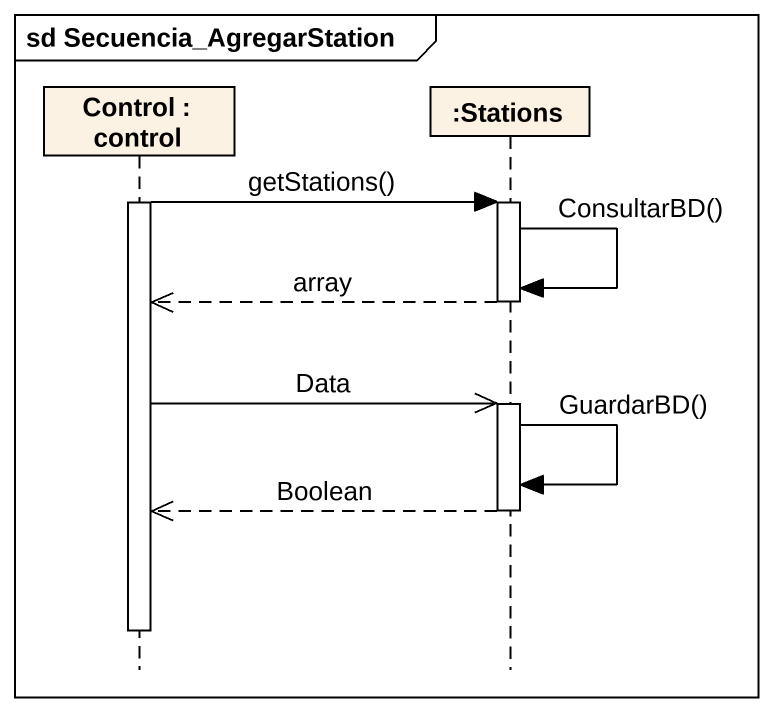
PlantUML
@startuml
mainframe sd Secuencia_AgregarStation
hide footbox
participant "Control : control" as Control_
participant ":Stations" as Stations

activate Control_
Control_ -> Stations : getStations()
activate Stations
Stations -> Stations : ConsultarBD()
Stations -->> Control_ : array
deactivate Stations
Control_ ->> Stations : Data
activate Stations
Stations -> Stations : GuardarBD()
Stations -->> Control_ : Boolean
deactivate Stations
deactivate Control_
@enduml
